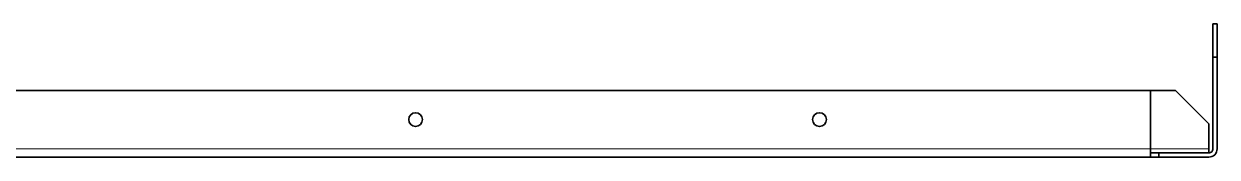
# Model space of a CAD drawing. Extents: x 0 to 841, y 0 to 594.
# Drawn here: x 319.2 to 606.1, y 207.3 to 239.3 of the extents above; entities that cross this region are included whole.
import ezdxf

# ---------------------------------------------------------------- set-up
doc = ezdxf.new("R2010")
doc.units = 0

msp = doc.modelspace()

# ---------------------------------------------------------------- linework, layer by layer
at = {"color": 7, "lineweight": 35, "ltscale": 0.025}
for p, q in [((605.102478, 239.260559), (606.102478, 239.260559)), ((605.102478, 231.260559), (606.102478, 231.260559)), ((592.102478, 208.260559), (592.102478, 207.260559)), ((604.102478, 208.260559), (604.102478, 209.260559))]:
    msp.add_line(p, q, dxfattribs=at)
at = {"color": 7, "lineweight": 35, "ltscale": 0.2}
for p, q in [((605.102478, 231.260559), (605.102478, 239.260559)), ((606.102478, 231.260559), (606.102478, 239.260559))]:
    msp.add_line(p, q, dxfattribs=at)
at = {"color": 7, "lineweight": 35}
for p, q in [((605.102478, 209.260559), (605.102478, 231.260559)), ((606.102478, 231.260559), (606.102478, 209.260559)), ((590.102478, 223.260559), (139.602478, 223.260559)), ((590.102478, 207.260559), (139.602478, 207.260559))]:
    msp.add_line(p, q, dxfattribs=at)
at = {"color": 7, "lineweight": 35, "ltscale": 0.35}
msp.add_line((590.102478, 209.260559), (590.102478, 223.260559), dxfattribs=at)
at = {"color": 7, "lineweight": 35, "ltscale": 0.149998}
msp.add_line((590.102539, 223.260559), (596.102478, 223.260559), dxfattribs=at)
at = {"color": 7, "lineweight": 35, "ltscale": 0.282843}
msp.add_line((596.102478, 223.260559), (604.102478, 215.260559), dxfattribs=at)
at = {"color": 7, "lineweight": 35, "ltscale": 0.15}
msp.add_line((604.102478, 209.260559), (604.102478, 215.260559), dxfattribs=at)
at = {"color": 7, "lineweight": 13}
msp.add_line((590.102478, 209.260559), (139.602478, 209.260559), dxfattribs=at)
at = {"color": 7, "lineweight": 35, "ltscale": 0.05}
for p, q in [((590.102478, 209.260559), (590.102478, 207.260559)), ((590.102478, 208.260559), (592.102478, 208.260559)), ((590.102478, 207.260559), (592.102478, 207.260559))]:
    msp.add_line(p, q, dxfattribs=at)
at = {"color": 7, "lineweight": 13, "ltscale": 0.349998}
msp.add_line((590.102539, 209.260559), (604.102478, 209.260559), dxfattribs=at)
at = {"color": 7, "lineweight": 35, "ltscale": 0.3}
for p, q in [((592.102478, 208.260559), (604.102478, 208.260559)), ((604.102478, 207.260559), (592.102478, 207.260559))]:
    msp.add_line(p, q, dxfattribs=at)
at = {"color": 7, "lineweight": 35}
for centre in [(413.402466, 216.260559), (510.502472, 216.260559)]:
    msp.add_circle(centre, 1.65, dxfattribs=at)
for centre, radius, start, end in [((328.102478, 218.260559), 5, 90.000003, 90.262138), ((604.102478, 209.260559), 1, 269.999997, 0), ((604.102478, 209.260559), 2, 269.999997, 0)]:
    msp.add_arc(centre, radius, start, end, dxfattribs=at)

doc.saveas('drawing.dxf')
